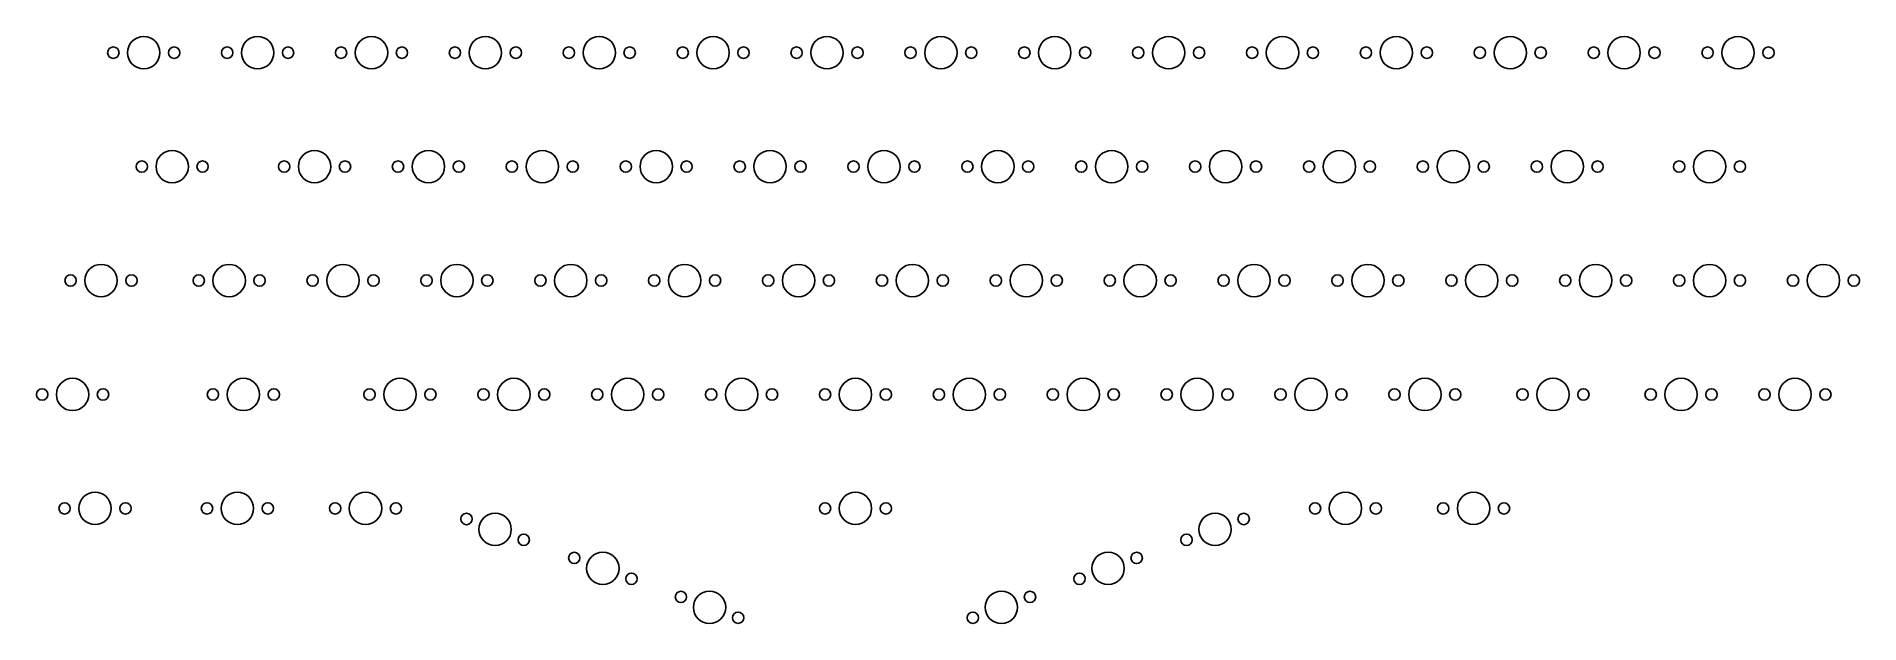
# Model space of a CAD drawing. Extents: x 1 to 305, y -95 to 3.
import ezdxf

# ---------------------------------------------------------------- set-up
doc = ezdxf.new("R2010")
doc.units = 0
doc.layers.add('BLACK', color=7, linetype='CONTINUOUS')

msp = doc.modelspace()

# ---------------------------------------------------------------- linework, layer by layer
at = {"layer": 'BLACK'}
for centre, radius in [((13.925, 0), 0.95), ((19, 0), 2.7), ((24.075, 0), 0.95), ((32.925, 0), 0.95), ((38, 0), 2.7), ((43.075, 0), 0.95), ((51.925, 0), 0.95), ((57, 0), 2.7), ((62.075, 0), 0.95), ((70.925, 0), 0.95), ((76, 0), 2.7), ((81.075, 0), 0.95), ((89.925, 0), 0.95), ((95, 0), 2.7), ((100.075, 0), 0.95), ((108.925, 0), 0.95), ((114, 0), 2.7), ((119.075, 0), 0.95), ((127.925, 0), 0.95), ((133, 0), 2.7), ((138.075, 0), 0.95), ((146.925, 0), 0.95), ((152, 0), 2.7), ((157.075, 0), 0.95), ((165.925, 0), 0.95), ((171, 0), 2.7), ((176.075, 0), 0.95), ((184.925, 0), 0.95), ((190, 0), 2.7), ((195.075, 0), 0.95), ((203.925, 0), 0.95), ((209, 0), 2.7), ((214.075, 0), 0.95), ((222.925, 0), 0.95), ((228, 0), 2.7), ((233.075, 0), 0.95), ((241.925, 0), 0.95), ((247, 0), 2.7), ((252.075, 0), 0.95), ((260.925, 0), 0.95), ((266, 0), 2.7), ((271.075, 0), 0.95), ((279.925, 0), 0.95), ((285, 0), 2.7), ((290.075, 0), 0.95), ((18.675, -19), 0.95), ((23.75, -19), 2.7), ((28.825, -19), 0.95), ((42.425, -19), 0.95), ((47.5, -19), 2.7), ((52.575, -19), 0.95), ((61.425, -19), 0.95), ((66.5, -19), 2.7), ((71.575, -19), 0.95), ((80.425, -19), 0.95), ((85.5, -19), 2.7), ((90.575, -19), 0.95), ((99.425, -19), 0.95), ((104.5, -19), 2.7), ((109.575, -19), 0.95), ((118.425, -19), 0.95), ((123.5, -19), 2.7), ((128.575, -19), 0.95), ((137.425, -19), 0.95), ((142.5, -19), 2.7), ((147.575, -19), 0.95), ((156.425, -19), 0.95), ((161.5, -19), 2.7), ((166.575, -19), 0.95), ((175.425, -19), 0.95), ((180.5, -19), 2.7), ((185.575, -19), 0.95), ((194.425, -19), 0.95), ((199.5, -19), 2.7), ((204.575, -19), 0.95), ((213.425, -19), 0.95), ((218.5, -19), 2.7), ((223.575, -19), 0.95), ((232.425, -19), 0.95), ((237.5, -19), 2.7), ((242.575, -19), 0.95), ((251.425, -19), 0.95), ((256.5, -19), 2.7), ((261.575, -19), 0.95), ((275.175, -19), 0.95), ((280.25, -19), 2.7), ((285.325, -19), 0.95), ((11.875, -38), 2.7), ((33.25, -38), 2.7), ((52.25, -38), 2.7), ((71.25, -38), 2.7), ((90.25, -38), 2.7), ((109.25, -38), 2.7), ((128.25, -38), 2.7), ((147.25, -38), 2.7), ((166.25, -38), 2.7), ((185.25, -38), 2.7), ((204.25, -38), 2.7), ((223.25, -38), 2.7), ((242.25, -38), 2.7), ((261.25, -38), 2.7), ((280.25, -38), 2.7), ((299.25, -38), 2.7), ((6.8, -38), 0.95), ((16.95, -38), 0.95), ((28.175, -38), 0.95), ((38.325, -38), 0.95), ((47.175, -38), 0.95), ((57.325, -38), 0.95), ((66.175, -38), 0.95), ((76.325, -38), 0.95), ((85.175, -38), 0.95), ((95.325, -38), 0.95), ((104.175, -38), 0.95), ((114.325, -38), 0.95), ((123.175, -38), 0.95), ((133.325, -38), 0.95), ((142.175, -38), 0.95), ((152.325, -38), 0.95), ((161.175, -38), 0.95), ((171.325, -38), 0.95), ((180.175, -38), 0.95), ((190.325, -38), 0.95), ((199.175, -38), 0.95), ((209.325, -38), 0.95), ((218.175, -38), 0.95), ((228.325, -38), 0.95), ((237.175, -38), 0.95), ((247.325, -38), 0.95), ((256.175, -38), 0.95), ((266.325, -38), 0.95), ((275.175, -38), 0.95), ((285.325, -38), 0.95), ((294.175, -38), 0.95), ((304.325, -38), 0.95), ((7.125, -57), 2.7), ((35.625, -57), 2.7), ((61.75, -57), 2.7), ((80.75, -57), 2.7), ((99.75, -57), 2.7), ((118.75, -57), 2.7), ((137.75, -57), 2.7), ((156.75, -57), 2.7), ((175.75, -57), 2.7), ((194.75, -57), 2.7), ((213.75, -57), 2.7), ((232.75, -57), 2.7), ((254.125, -57), 2.7), ((275.5, -57), 2.7), ((294.5, -57), 2.7), ((2.05, -57), 0.95), ((12.2, -57), 0.95), ((30.55, -57), 0.95), ((40.7, -57), 0.95), ((56.675, -57), 0.95), ((66.825, -57), 0.95), ((75.675, -57), 0.95), ((85.825, -57), 0.95), ((94.675, -57), 0.95), ((104.825, -57), 0.95), ((113.675, -57), 0.95), ((123.825, -57), 0.95), ((132.675, -57), 0.95), ((142.825, -57), 0.95), ((151.675, -57), 0.95), ((161.825, -57), 0.95), ((170.675, -57), 0.95), ((180.825, -57), 0.95), ((189.675, -57), 0.95), ((199.825, -57), 0.95), ((208.675, -57), 0.95), ((218.825, -57), 0.95), ((227.675, -57), 0.95), ((237.825, -57), 0.95), ((249.05, -57), 0.95), ((259.2, -57), 0.95), ((270.425, -57), 0.95), ((280.575, -57), 0.95), ((289.425, -57), 0.95), ((299.575, -57), 0.95), ((5.8, -76), 0.95), ((10.875, -76), 2.7), ((15.95, -76), 0.95), ((29.55, -76), 0.95), ((34.625, -76), 2.7), ((39.7, -76), 0.95), ((50.925, -76), 0.95), ((56, -76), 2.7), ((61.075, -76), 0.95), ((132.675, -76), 0.95), ((137.75, -76), 2.7), ((142.825, -76), 0.95), ((214.425, -76), 0.95), ((219.5, -76), 2.7), ((224.575, -76), 0.95), ((235.8, -76), 0.95), ((240.875, -76), 2.7), ((245.95, -76), 0.95), ((72.85606, -77.764248), 0.95), ((77.625, -79.5), 2.7), ((197.75, -79.5), 2.7), ((202.51894, -77.764248), 0.95), ((82.39394, -81.235752), 0.95), ((192.98106, -81.235752), 0.95), ((90.83106, -84.264248), 0.95), ((95.6, -86), 2.7), ((179.9, -86), 2.7), ((184.66894, -84.264248), 0.95), ((100.36894, -87.735752), 0.95), ((175.13106, -87.735752), 0.95), ((108.63106, -90.764248), 0.95), ((113.4, -92.5), 2.7), ((162.1, -92.5), 2.7), ((166.86894, -90.764248), 0.95), ((118.16894, -94.235752), 0.95), ((157.33106, -94.235752), 0.95)]:
    msp.add_circle(centre, radius, dxfattribs=at)

doc.saveas('drawing.dxf')
